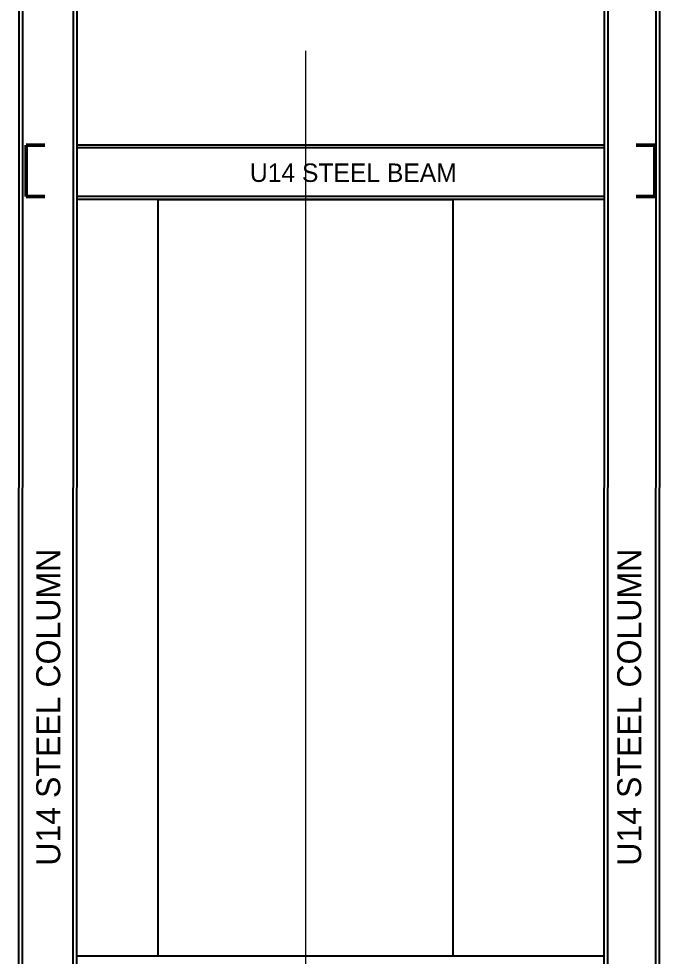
# Model space of a CAD drawing. Header units: millimetres. Extents: x -23396 to 106750, y 116 to 66281.
# Drawn here: x 94711 to 96208, y 39736 to 41921 of the extents above; entities that cross this region are included whole.
import ezdxf

# ---------------------------------------------------------------- set-up
doc = ezdxf.new("R2010")
doc.units = ezdxf.units.MM
doc.linetypes.add('CENTER', pattern=[50.8, 31.75, -6.35, 6.35, -6.35])
doc.layers.add('CL', color=2, linetype='CENTER', lineweight=0)
doc.layers.add('Wall', color=1, linetype='Continuous', lineweight=50)

# ---------------------------------------------------------------- blocks, each defined once
blk = doc.blocks.new('u14 shaft')
at = {"color": 0}
for p, q in [((-2093.05, 321.79), (-2088.05, 16854.09)), ((-2083.05, 321.79), (-2078.05, 16854.09)), ((-1941.4, 16854.09), (-1946.4, 321.79)), ((-1931.4, 16854.09), (-1936.4, 321.79)), ((-505.7, 321.79), (-500.7, 16854.19)), ((-495.7, 321.79), (-490.7, 16854.19)), ((-365.25, 321.79), (-360.25, 16854.19)), ((-355.25, 321.79), (-350.25, 16854.19)), ((-505.849, 3767.94), (-1934.449, 3767.94)), ((-505.849, 3760.44), (-1934.449, 3760.44)), ((-505.849, 3628.24), (-1934.449, 3628.24)), ((-505.849, 3620.74), (-1934.449, 3620.74)), ((-1936.4, 2137.29), (-1936.4, 321.79)), ((-505.849, 1567.94), (-1934.449, 1567.94))]:
    blk.add_line(p, q, dxfattribs=at)
at = {"linetype": 'Continuous'}
blk.add_lwpolyline([(-915.258, 1567.94), (-1715.258, 1567.94), (-1715.258, 3620.74), (-915.258, 3620.74)], close=True, dxfattribs=at)
at = {"layer": 'CL', "linetype": 'Continuous'}
blk.add_line((-1315.258, 4023.458), (-1315.258, 1165.222), dxfattribs=at)
at = {"layer": 'Wall'}
for p, q in [((-2072.649, 3628.24), (-2072.649, 3767.94)), ((-2072.649, 3767.94), (-2021.849, 3767.94)), ((-2021.849, 3767.94), (-2072.649, 3767.94)), ((-2072.649, 3767.94), (-2072.649, 3628.24)), ((-2021.849, 3767.94), (-2072.649, 3767.94)), ((-2072.649, 3767.94), (-2072.649, 3628.24)), ((-367.649, 3767.94), (-418.449, 3767.94)), ((-418.449, 3767.94), (-367.649, 3767.94)), ((-418.449, 3767.94), (-367.649, 3767.94)), ((-367.649, 3628.24), (-367.649, 3767.94)), ((-367.649, 3767.94), (-367.649, 3628.24)), ((-367.649, 3767.94), (-367.649, 3628.24)), ((-2021.849, 3628.24), (-2072.649, 3628.24)), ((-2072.649, 3628.24), (-2021.849, 3628.24)), ((-2021.849, 3628.24), (-2072.649, 3628.24)), ((-418.449, 3628.24), (-367.649, 3628.24)), ((-367.649, 3628.24), (-418.449, 3628.24)), ((-418.449, 3628.24), (-367.649, 3628.24))]:
    blk.add_line(p, q, dxfattribs=at)
at = {"linetype": 'Continuous', "insert": (-1466.011, 3718.014), "char_height": 50, "attachment_point": 1}
blk.add_mtext_dynamic_manual_height_columns('U14 STEEL BEAM', width=8751.77116, gutter_width=2683.265, heights=[0], dxfattribs=at)
at = {"linetype": 'Continuous', "char_height": 65, "attachment_point": 1, "rotation": 90}
for insert in [(-2045.51, 1813.532), (-469.705, 1813.532)]:
    blk.add_mtext_dynamic_manual_height_columns('U14 STEEL COLUMN', width=8751.77116, gutter_width=2683.265, heights=[0], dxfattribs=dict(at, insert=insert))
blk = doc.blocks.new('upn st')
at = {"linetype": 'Continuous', "xscale": 0.171875, "yscale": 0.171875, "zscale": 0.171875}
blk.add_blockref('u14 shaft', (6951.345, -5502.442), dxfattribs=at)

msp = doc.modelspace()

# ---------------------------------------------------------------- block references
at = {"xscale": 5, "yscale": 5, "zscale": 5}
msp.add_blockref('upn st', (61752.657, 65900.837), dxfattribs=at)

doc.saveas('drawing.dxf')
